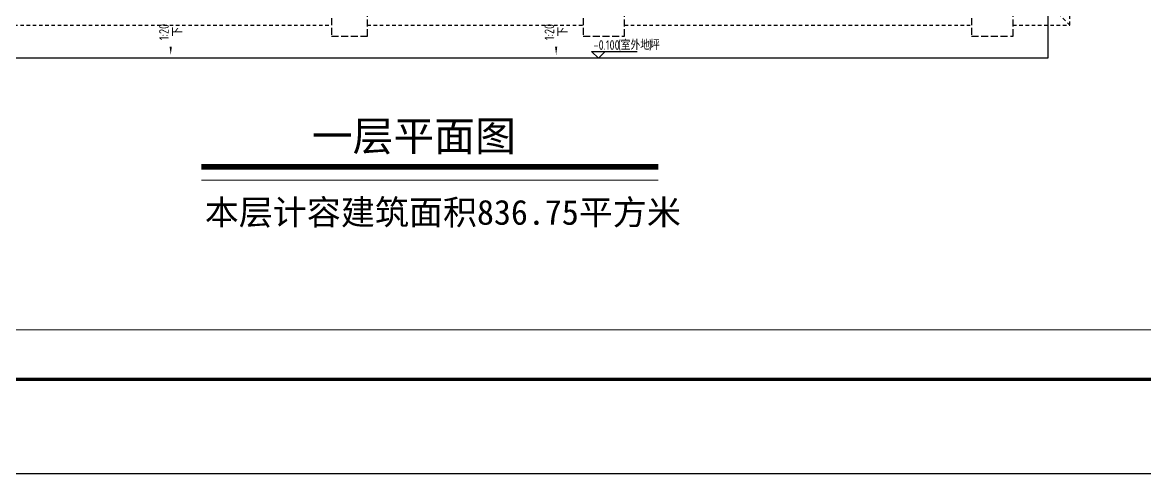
# Model space of a CAD drawing. Extents: x 512858 to 514372, y -232486 to -231710.
# Drawn here: x 513202.3 to 513242.88, y -231795.02 to -231778.71 of the extents above; entities that cross this region are included whole.
import ezdxf

# ---------------------------------------------------------------- set-up
doc = ezdxf.new("R2010")
doc.units = 0
doc.header["$LTSCALE"] = 1000
doc.linetypes.add('CACHE2', pattern=[0.1875, 0.125, -0.0625])
doc.linetypes.add('DASH', pattern=[0.35, 0.25, -0.1])
doc.layers.get('0').update_dxf_attribs({"color": 252})
for name, color, linetype in [('A-ANNO-100-DIM-E', 253, 'Continuous'), ('A-ANNO-100-SYMB', 253, 'Continuous'), ('A-STAIR', 252, 'Continuous'), ('A-散水-建筑', 253, 'CACHE2'), ('楼层注记', 7, 'Continuous'), ('看线', 253, 'Continuous')]:
    doc.layers.add(name, color=color, linetype=linetype)
doc.layers.add('图廓', color=252, linetype='Continuous', lineweight=9)
doc.layers.add('打印图框', color=252, linetype='Continuous', plot=False)
doc.styles.add('dw', font='simhei.ttf')
doc.styles.add('TYDG_02', font='TSSDENG.shx', dxfattribs={"width": 0.8, "bigfont": 'hztxt.shx'})

# ---------------------------------------------------------------- blocks, each defined once
blk = doc.blocks.new('1新77A$C3B0876DE')
at = {"layer": '看线', "linetype": 'DASH', "elevation": 0}
for points in [[(-27300, -300), (-27300, -1300), (-26000, -1300), (-26000, -300)], [(-18200, -300), (-18200, -1300), (-16700, -1300), (-16700, -300)], [(-4150, -300), (-4150, -1300), (-2650, -1300), (-2650, -300)]]:
    blk.add_lwpolyline(points, dxfattribs=at)
blk = doc.blocks.new('1新174ss')
at = {"layer": 'A-散水-建筑'}
for points in [[(-102257, -1010271), (-100207, -1010271), (-100207, -1006671), (-98707, -1006671), (-98707, -994171), (-103707, -994171)], [(-100207, -1010271), (-101007, -1009471)], [(-144457, -1010271), (-126907, -1010271)], [(-125607, -1010271), (-117807, -1010271)], [(-116307, -1010271), (-103757, -1010271)]]:
    blk.add_lwpolyline(points, dxfattribs=at)

msp = doc.modelspace()

# ---------------------------------------------------------------- linework, layer by layer
at = {"layer": 'A-ANNO-100-DIM-E', "color": 252}
for p, q in [((513223.13, -231780.011), (513222.88, -231779.761)), ((513222.88, -231779.761), (513224.529, -231779.761)), ((513223.13, -231780.011), (513223.38, -231779.761))]:
    msp.add_line(p, q, dxfattribs=at)
at = {"layer": 'A-ANNO-100-SYMB', "color": 252}
for points in [[(513207.666, -231778.302, 0, 0, 0), (513207.666, -231779.891, 0, 0.08, 0), (513207.666, -231779.591, 0, 0, 0)], [(513221.604, -231778.302, 0, 0, 0), (513221.604, -231779.891, 0, 0.08, 0), (513221.604, -231779.591, 0, 0, 0)]]:
    msp.add_lwpolyline(points, format="xyseb", dxfattribs=at)
at = {"layer": 'A-STAIR', "color": 252}
msp.add_lwpolyline([(513239.379, -231778.011), (513239.379, -231780.011), (513175.101, -231780.011), (513174.545, -231748.943), (513176.544, -231748.907)], dxfattribs=at)
at = {"layer": '图廓', "color": 0, "const_width": 0.119}
msp.add_lwpolyline([(513172.002, -231715.096), (513276.802, -231715.096), (513276.802, -231791.613), (513172.002, -231791.613)], close=True, dxfattribs=at)
at = {"layer": '图廓', "color": 0}
msp.add_lwpolyline([(513173.788, -231716.883), (513275.016, -231716.883), (513275.016, -231789.827), (513173.788, -231789.827)], close=True, dxfattribs=at)
at = {"layer": '图廓', "color": 7, "const_width": 0.2}
msp.add_lwpolyline([(513208.777, -231783.933), (513225.295, -231783.933)], dxfattribs=at)
at = {"layer": '图廓', "color": 7}
msp.add_lwpolyline([(513208.777, -231784.422), (513225.295, -231784.422)], dxfattribs=at)
at = {"layer": '打印图框', "color": 6, "ltscale": 0.5}
msp.add_lwpolyline([(513167.72, -231795.025), (513281.028, -231795.025), (513281.028, -231710.051), (513167.72, -231710.051)], close=True, dxfattribs=at)

# ---------------------------------------------------------------- block references
at = {"color": 252, "xscale": 0.001, "yscale": 0.001, "zscale": 0.001}
for name, p in [('1新77A$C3B0876DE', (513240.779, -231777.911)), ('1新174ss', (513340.386, -230768.54))]:
    msp.add_blockref(name, p, dxfattribs=at)

# ---------------------------------------------------------------- texts
at = {"layer": 'A-ANNO-100-DIM-E', "color": 252, "style": 'TYDG_02', "width": 0.8}
for s, p in [('-0.100', (513222.958, -231779.705)), ('(', (513223.847, -231779.705)), (')', (513224.967, -231779.705))]:
    msp.add_text(s, height=0.35, dxfattribs=at).set_placement(p)
at = {"layer": 'A-ANNO-100-DIM-E', "color": 252, "style": 'TYDG_02'}
msp.add_text('室外地坪', height=0.3526, dxfattribs=at).set_placement((513223.94, -231779.705))
at = {"layer": 'A-ANNO-100-SYMB', "color": 252, "style": 'TYDG_02', "width": 0.8}
for p in [(513207.596, -231779.353), (513221.534, -231779.353)]:
    msp.add_text('1:20', height=0.35, rotation=89.9986, dxfattribs=at).set_placement(p)
at = {"layer": 'A-ANNO-100-SYMB', "color": 252, "style": 'TYDG_02'}
for p in [(513208.086, -231779.225), (513222.024, -231779.225)]:
    msp.add_text('下', height=0.353, rotation=89.9986, dxfattribs=at).set_placement(p)
at = {"layer": '图廓', "color": 7, "style": 'dw'}
msp.add_text('本层计容建筑面积836.75平方米', height=0.90221, dxfattribs=at).set_placement((513208.896, -231786.029))
at = {"layer": '楼层注记', "style": 'dw'}
msp.add_text('一层平面图', height=1.0827, dxfattribs=at).set_placement((513212.765, -231783.359))

doc.saveas('drawing.dxf')
